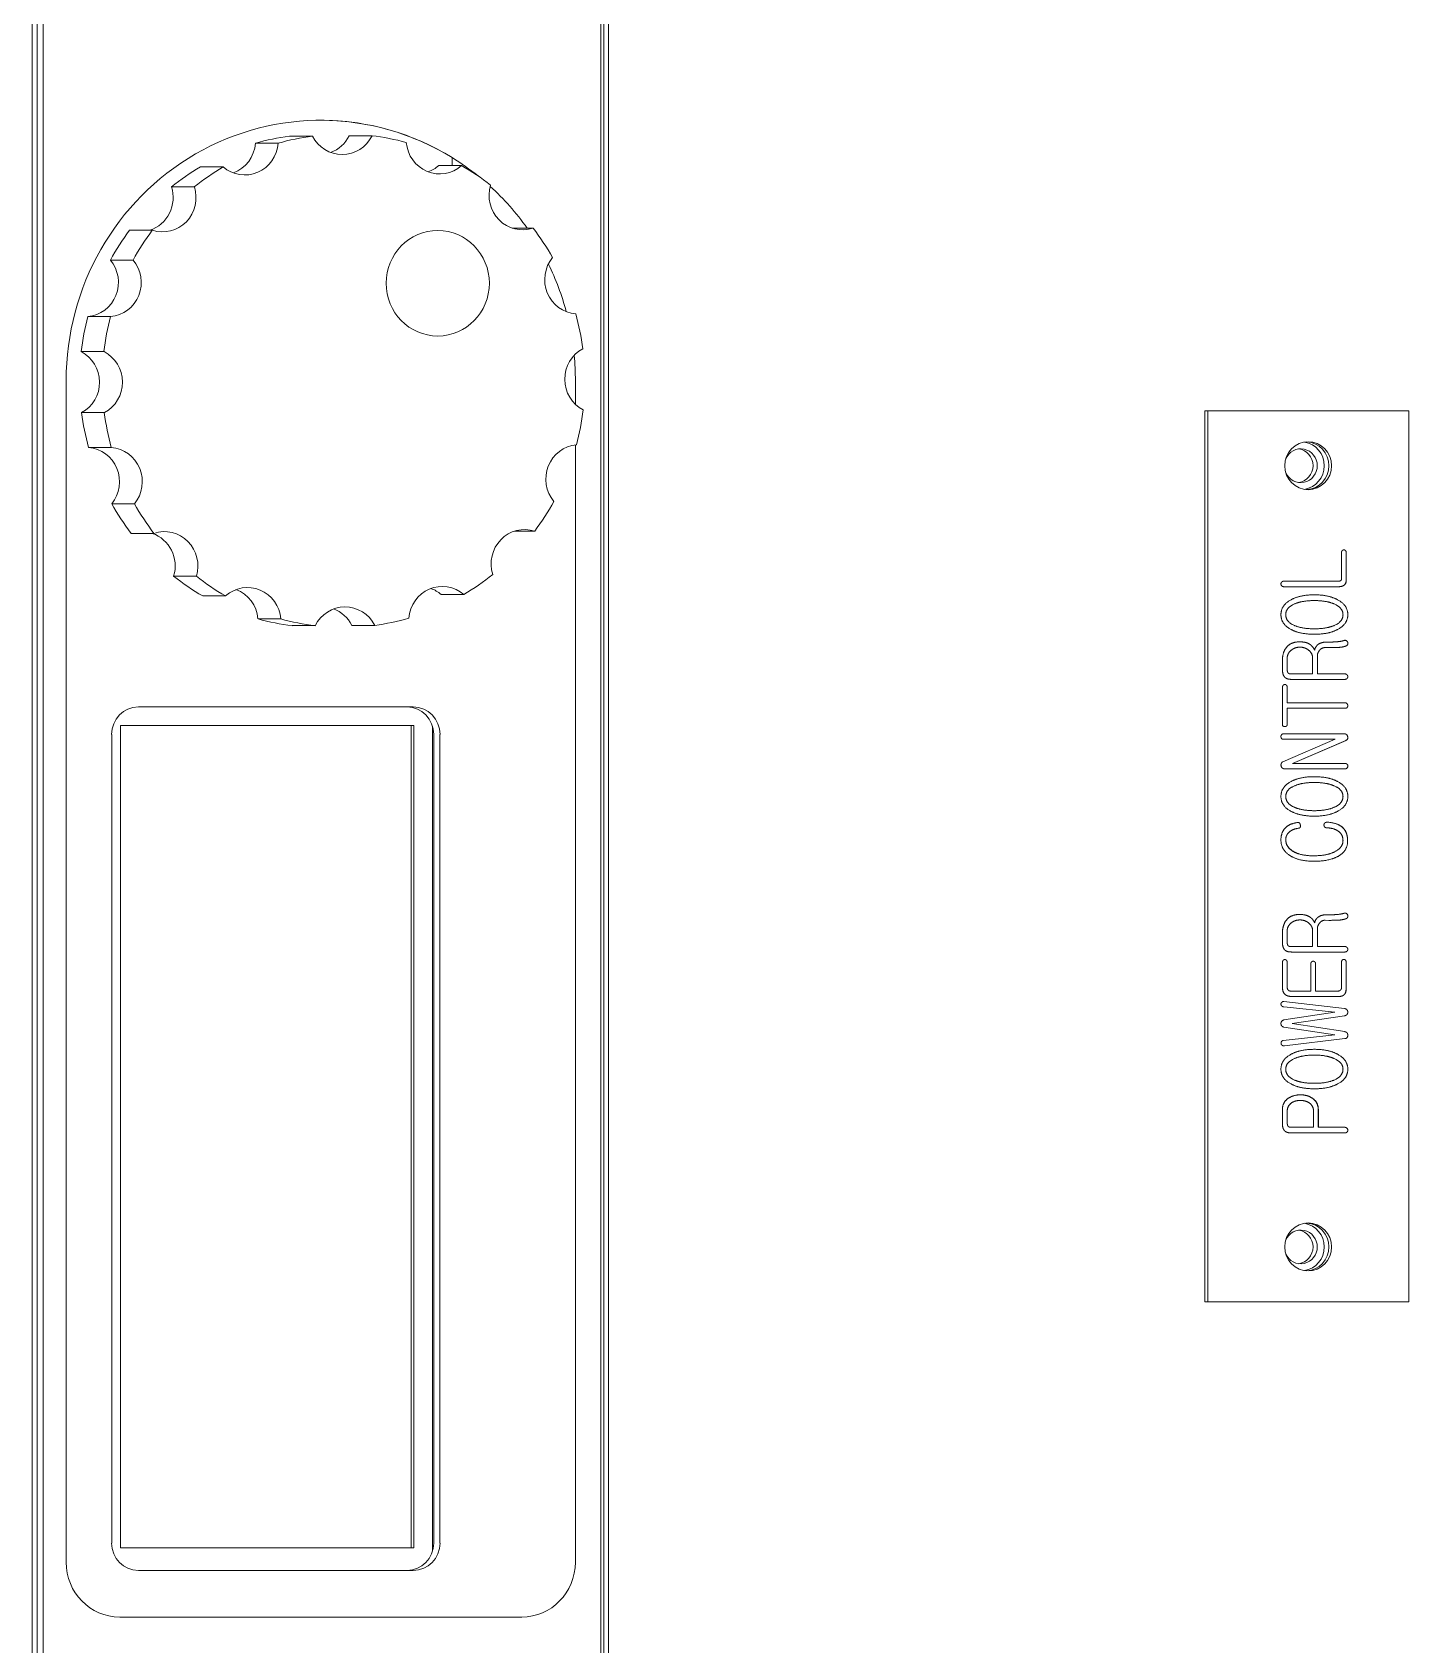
# Model space of a CAD drawing. Header units: millimetres. Extents: x 4969 to 37601, y -771 to 6478.
# Drawn here: x 10330.2 to 10430.6, y 3158.1 to 3275.8 of the extents above; entities that cross this region are included whole.
import ezdxf

# ---------------------------------------------------------------- set-up
doc = ezdxf.new("R2010")
doc.units = ezdxf.units.MM
doc.header["$LTSCALE"] = 7
doc.header["$MEASUREMENT"] = 0
doc.layers.get('0').update_dxf_attribs({"linetype": 'CONTINUOUS'})
doc.layers.add('REMOTE BOX ASSY(OP)$0$가시적인 것(ISO)', color=3, linetype='CONTINUOUS', lineweight=5)

# ---------------------------------------------------------------- blocks, each defined once
blk = doc.blocks.new('A$C110D02F4')
at = {"layer": 'REMOTE BOX ASSY(OP)$0$가시적인 것(ISO)'}
for p, q in [((-472.3, 158), (-472.3, 542)), ((-430.57, 158), (-430.57, 542)), ((-430.24, 542), (-430.24, 158)), ((-471.95, 159.5), (-471.95, 540.5)), ((-471.49, 540.5), (-471.49, 159.5)), ((-430.8, 540.5), (-430.8, 159.5)), ((-456.01, 352.03), (-454.35, 352.03)), ((-451.85, 352.55), (-453.52, 352.55)), ((-449.16, 352.57), (-447.5, 352.57)), ((-441.66, 350.4), (-441.66, 350.98)), ((-441.66, 350.98), (-441.65, 350.98)), ((-441.66, 350.98), (-441.66, 350.98)), ((-441.65, 350.98), (-441.65, 350.4)), ((-458.36, 350.3), (-460.02, 350.3)), ((-442.63, 350.4), (-440.97, 350.4)), ((-462.13, 348.84), (-460.47, 348.84)), ((-463.53, 345.68), (-465.2, 345.68)), ((-437.28, 345.84), (-435.75, 345.84)), ((-466.6, 343.5), (-464.93, 343.5)), ((-466.58, 339.38), (-468.24, 339.38)), ((-468.72, 336.83), (-467.06, 336.83)), ((-469.83, 248.5), (-469.83, 334.7)), ((-432.65, 332.97), (-432.65, 334.7)), ((-467.04, 332.37), (-468.7, 332.37)), ((-386.5, 332.5), (-386.71, 332.5)), ((-386.71, 267.5), (-386.71, 332.5)), ((-371.83, 332.5), (-386.5, 332.5)), ((-386.5, 332.5), (-386.5, 267.5)), ((-371.83, 267.5), (-371.83, 332.5)), ((-468.19, 329.82), (-466.53, 329.82)), ((-432.65, 248.5), (-432.65, 330.01)), ((-464.84, 325.72), (-466.5, 325.72)), ((-465.07, 323.56), (-463.41, 323.56)), ((-435.62, 323.72), (-437.1, 323.72)), ((-376.74, 320.28), (-376.74, 322.15)), ((-376.4, 322.16), (-376.4, 320.14)), ((-376.39, 322.16), (-376.39, 320.14)), ((-460.31, 320.43), (-461.98, 320.43)), ((-380.93, 320.08), (-376.95, 320.08)), ((-459.85, 319), (-458.19, 319)), ((-440.8, 319.1), (-442.46, 319.1)), ((-376.95, 319.67), (-380.93, 319.67)), ((-376.53, 319.8), (-376.54, 319.8)), ((-378.72, 318.66), (-378.72, 318.66)), ((-454.16, 317.32), (-455.82, 317.32)), ((-453.32, 316.83), (-451.66, 316.83)), ((-447.3, 316.85), (-448.97, 316.85)), ((-378.72, 316.6), (-378.72, 316.6)), ((-377.61, 315.63), (-377.61, 315.63)), ((-376.41, 315.35), (-376.41, 315.35)), ((-376.39, 315.74), (-376.4, 315.74)), ((-376.29, 315.62), (-376.29, 315.62)), ((-376.29, 315.46), (-376.29, 315.46)), ((-381.05, 313.65), (-381.05, 314.31)), ((-380.7, 314.47), (-380.7, 313.63)), ((-380.7, 314.47), (-380.7, 313.63)), ((-380.41, 315.04), (-380.41, 315.04)), ((-379.77, 315.26), (-379.77, 315.26)), ((-378.85, 313.31), (-378.85, 314.47)), ((-378.7, 315.04), (-378.7, 315.04)), ((-378.5, 314.63), (-378.5, 313.31)), ((-378.5, 314.63), (-378.5, 313.31)), ((-377.93, 315.23), (-377.94, 315.23)), ((-377.67, 315.23), (-377.93, 315.23)), ((-380.44, 313.31), (-380.44, 313.31)), ((-380.44, 313.31), (-378.85, 313.31)), ((-378.5, 313.31), (-376.5, 313.31)), ((-378.5, 313.31), (-378.5, 313.31)), ((-376.34, 313.25), (-376.34, 313.25)), ((-381.05, 309.62), (-381.05, 312.33)), ((-380.7, 312.33), (-380.7, 311.2)), ((-380.7, 312.33), (-380.7, 311.2)), ((-376.5, 312.91), (-380.4, 312.91)), ((-444.49, 310.9), (-464.55, 310.9)), ((-380.7, 311.2), (-376.48, 311.2)), ((-380.7, 311.2), (-380.7, 311.2)), ((-380.7, 310.8), (-380.7, 309.62)), ((-380.7, 310.8), (-380.7, 310.8)), ((-380.7, 310.8), (-380.7, 309.62)), ((-376.48, 310.8), (-380.7, 310.8)), ((-376.33, 310.85), (-376.33, 310.85)), ((-465.86, 309.55), (-444.44, 309.55)), ((-465.86, 249.55), (-465.86, 309.55)), ((-444.65, 309.55), (-444.65, 249.55)), ((-444.44, 309.55), (-444.44, 249.55)), ((-443.08, 249.31), (-443.08, 309.49)), ((-466.5, 308.9), (-466.5, 249.9)), ((-442.99, 249.9), (-442.99, 308.9)), ((-442.54, 249.9), (-442.54, 308.9)), ((-381.03, 306.9), (-377.19, 308.54)), ((-380.99, 308.94), (-376.55, 308.94)), ((-377.19, 308.54), (-380.99, 308.54)), ((-376.41, 308.46), (-380.32, 306.78)), ((-376.42, 308.46), (-380.32, 306.78)), ((-376.41, 308.46), (-376.42, 308.46)), ((-376.5, 306.38), (-380.87, 306.38)), ((-380.32, 306.78), (-376.5, 306.78)), ((-380.32, 306.78), (-380.32, 306.78)), ((-376.34, 306.44), (-376.34, 306.44)), ((-376.27, 306.58), (-376.28, 306.58)), ((-378.72, 305.39), (-378.72, 305.39)), ((-378.72, 303.33), (-378.72, 303.33)), ((-379.88, 302.05), (-379.88, 302.05)), ((-378.78, 300.04), (-378.78, 300.04)), ((-379.77, 295.36), (-379.77, 295.36)), ((-377.93, 295.34), (-377.94, 295.34)), ((-377.67, 295.33), (-377.93, 295.34)), ((-377.61, 295.74), (-377.61, 295.74)), ((-376.41, 295.45), (-376.41, 295.45)), ((-376.39, 295.84), (-376.4, 295.84)), ((-376.29, 295.72), (-376.29, 295.72)), ((-376.29, 295.56), (-376.29, 295.56)), ((-381.05, 293.75), (-381.05, 294.41)), ((-380.7, 294.58), (-380.7, 293.73)), ((-380.7, 294.58), (-380.7, 293.73)), ((-380.41, 295.14), (-380.41, 295.14)), ((-378.85, 293.42), (-378.85, 294.58)), ((-378.7, 295.15), (-378.7, 295.15)), ((-378.5, 294.73), (-378.5, 293.42)), ((-378.5, 294.73), (-378.5, 293.42)), ((-380.44, 293.42), (-380.44, 293.42)), ((-380.44, 293.42), (-378.85, 293.42)), ((-376.5, 293.02), (-380.4, 293.02)), ((-378.5, 293.42), (-376.5, 293.42)), ((-378.5, 293.42), (-378.5, 293.42)), ((-376.34, 293.35), (-376.34, 293.35)), ((-381.05, 290.5), (-381.05, 292.27)), ((-380.76, 292.41), (-380.76, 292.41)), ((-380.7, 292.27), (-380.7, 290.45)), ((-380.7, 292.27), (-380.7, 290.45)), ((-378.98, 290.17), (-378.98, 292.16)), ((-378.69, 292.3), (-378.69, 292.3)), ((-378.63, 292.16), (-378.63, 290.17)), ((-378.63, 292.16), (-378.63, 290.17)), ((-376.74, 290.43), (-376.74, 292.27)), ((-376.45, 292.43), (-376.45, 292.43)), ((-376.4, 292.27), (-376.4, 290.41)), ((-376.39, 292.27), (-376.39, 290.41)), ((-380.63, 290.24), (-380.63, 290.24)), ((-380.44, 290.17), (-378.98, 290.17)), ((-380.44, 290.17), (-380.44, 290.17)), ((-377, 289.77), (-380.33, 289.77)), ((-378.63, 290.17), (-377.01, 290.17)), ((-378.63, 290.17), (-378.63, 290.17)), ((-376.54, 289.91), (-376.54, 289.91)), ((-377.22, 288.62), (-380.96, 289.01)), ((-380.95, 288.06), (-377.22, 288.62)), ((-380.94, 289.4), (-376.51, 288.89)), ((-380.94, 289.4), (-380.94, 289.4)), ((-380.94, 289.4), (-376.51, 288.89)), ((-376.51, 288.37), (-380.35, 287.8)), ((-376.51, 288.37), (-380.35, 287.8)), ((-376.51, 288.37), (-376.51, 288.37)), ((-377.22, 286.97), (-380.95, 287.54)), ((-380.35, 287.8), (-376.5, 287.21)), ((-380.35, 287.8), (-380.35, 287.8)), ((-380.35, 287.8), (-376.5, 287.21)), ((-376.5, 287.21), (-376.5, 287.21)), ((-376.33, 287.12), (-376.33, 287.12)), ((-380.99, 286.57), (-377.22, 286.97)), ((-376.5, 286.7), (-380.91, 286.18)), ((-376.5, 286.7), (-380.91, 286.18)), ((-380.91, 286.18), (-380.91, 286.18)), ((-376.5, 286.7), (-376.5, 286.7)), ((-376.33, 286.78), (-376.33, 286.78)), ((-378.72, 285.5), (-378.72, 285.5)), ((-378.72, 283.44), (-378.72, 283.44)), ((-381.05, 280.5), (-381.05, 281.53)), ((-380.7, 281.41), (-380.7, 280.55)), ((-380.7, 281.41), (-380.7, 280.55)), ((-379.74, 282.19), (-379.74, 282.19)), ((-378.78, 280.23), (-378.78, 281.41)), ((-378.44, 281.53), (-378.44, 280.23)), ((-378.43, 281.53), (-378.43, 280.23)), ((-380.42, 280.23), (-380.42, 280.23)), ((-380.42, 280.23), (-378.78, 280.23)), ((-378.43, 280.23), (-378.44, 280.23)), ((-378.43, 280.23), (-376.5, 280.23)), ((-376.5, 279.82), (-380.43, 279.82)), ((-376.34, 279.88), (-376.34, 279.88)), ((-386.5, 267.5), (-386.71, 267.5)), ((-386.5, 267.5), (-371.83, 267.5)), ((-444.44, 249.55), (-465.86, 249.55)), ((-464.55, 247.9), (-444.49, 247.9)), ((-441.66, 244.5), (-465.91, 244.5)), ((-441.66, 244.5), (-441.65, 244.5)), ((-441.65, 244.5), (-436.57, 244.5))]:
    blk.add_line(p, q, dxfattribs=at)
for centre, major_axis, start_param, end_param in [((-451.24, 334.7), (0, 19), 5.741256, 7.853982), ((-451.24, 334.7), (0, 19), 5.741256, 6.283129), ((-456.79, 352.21), (0, -2.5), 5.583354, 7.779611), ((-458.45, 352.21), (0, -2.5), 0.347013, 1.496426), ((-451.24, 334.7), (0, 18), 0.129576, 0.274319), ((-449.58, 334.7), (0, 18), 0.129576, 0.274319), ((-449.68, 353.7), (0, -2.5), 5.190655, 7.386912), ((-451.35, 353.7), (0, -2.5), 0.347013, 1.103726), ((-449.58, 334.7), (0, 18), 6.020062, 6.164805), ((-442.56, 352.29), (0, -2.5), 4.797956, 6.994213), ((-451.24, 334.7), (0, 19), 5.616973, 5.741256), ((-451.24, 334.7), (0, 18), 0.522275, 0.667018), ((-449.58, 334.7), (0, 18), 0.522275, 0.667018), ((-444.23, 352.29), (0, -2.5), 0.347013, 0.711027), ((-449.58, 334.7), (0, -18), 2.48577, 2.630513), ((-464.46, 348.06), (0, -2.5), 0.307133, 1.889125), ((-462.79, 348.06), (0, -2.5), 5.976053, 8.17231), ((-436.51, 348.21), (0, -2.5), 4.405256, 6.601514), ((-451.24, 334.7), (0, 19), 5.338608, 5.554721), ((-451.24, 334.7), (0, 18), 0.914974, 1.059717), ((-449.58, 334.7), (0, 18), 0.914974, 1.059717), ((-449.58, 334.7), (0, -18), 2.093071, 2.237814), ((-432.45, 342.07), (0, -2.5), 4.012557, 6.208815), ((-468.45, 341.87), (0, -2.5), 0.085567, 2.281824), ((-466.79, 341.87), (0, -2.5), 0.085567, 2.281824), ((-451.24, 334.7), (0, 19), 4.980474, 5.176861), ((-451.24, 334.7), (0, 18), 1.307673, 1.452416), ((-449.58, 334.7), (0, 18), 1.307673, 1.452416), ((-449.58, 334.7), (0, -18), 1.700372, 1.845115), ((-469.83, 334.59), (0, 2.5), 3.619858, 5.816115), ((-468.16, 334.59), (0, -2.5), 0.478266, 2.674523), ((-430.99, 334.81), (0, 2.5), 0.478266, 2.674523), ((-451.24, 334.7), (0, 19), 4.712389, 4.810073), ((-451.24, 334.7), (0, 18), 1.700372, 1.845115), ((-449.58, 334.7), (0, 18), 1.700372, 1.845115), ((-449.58, 334.7), (0, -18), 1.307673, 1.452416), ((-468.37, 327.33), (0, 2.5), 4.012557, 6.208815), ((-466.71, 327.33), (0, 2.5), 4.012557, 6.208815), ((-432.37, 327.53), (0, 2.5), 0.085567, 2.281824), ((-379.71, 328.5), (0, 1.23), 1.982489, 7.442289), ((-380.02, 328.5), (0, -1.23), 0.130026, 3.011566), ((-379.71, 328.5), (0, -1.75), 0.158563, 2.98303), ((-379.37, 328.5), (0, 1.75), 3.20236, 6.222417), ((-379.37, 328.5), (0, -1.75), 0.060768, 3.080825), ((-449.58, 334.7), (0, -18), 0.914974, 1.059717), ((-451.24, 334.7), (0, 18), 2.093071, 2.237814), ((-449.58, 334.7), (0, 18), 2.093071, 2.237814), ((-464.31, 321.19), (0, 2.5), 4.405256, 5.964857), ((-462.65, 321.19), (0, 2.5), 4.405256, 6.601514), ((-436.36, 321.34), (0, 2.5), 5.976053, 8.17231), ((-451.24, 334.7), (0, 18), 2.48577, 2.630513), ((-449.58, 334.7), (0, 18), 2.48577, 2.630513), ((-449.58, 334.7), (0, -18), 0.522275, 0.667018), ((-456.59, 317.11), (0, 2.5), 4.797956, 6.994213), ((-458.26, 317.11), (0, 2.5), 4.797956, 5.936172), ((-442.37, 317.19), (0, 2.5), 5.583354, 7.779611), ((-444.03, 317.19), (0, 2.5), 5.583354, 5.936172), ((-449.47, 315.7), (0, 2.5), 5.190655, 7.386912), ((-451.14, 315.7), (0, 2.5), 5.190655, 5.936172), ((-451.24, 334.7), (0, -18), 6.020062, 6.164805), ((-449.58, 334.7), (0, -18), 6.020062, 6.164805), ((-449.58, 334.7), (0, -18), 0.129576, 0.274319), ((-464.55, 308.9), (0, 2), 0, 1.570796), ((-444.95, 308.9), (0, 2), 4.712389, 6.283185), ((-444.49, 308.9), (0, 2), 4.712389, 6.283185), ((-379.71, 271.5), (0, -1.75), 0.158563, 2.98303), ((-379.37, 271.5), (0, 1.75), 3.20236, 6.222417), ((-379.37, 271.5), (0, -1.75), 0.060768, 3.080825), ((-379.71, 271.5), (0, 1.23), 1.982489, 7.442289), ((-380.02, 271.5), (0, -1.23), 0.130026, 3.011566), ((-464.55, 249.9), (0, -2), 4.712389, 6.283185), ((-444.95, 249.9), (0, -2), 0, 1.570796), ((-444.49, 249.9), (0, -2), 0, 1.570796), ((-465.91, 248.5), (0, -4), 4.712389, 6.283185), ((-436.57, 248.5), (0, -4), 0, 1.570796)]:
    blk.add_ellipse(centre, major_axis=major_axis, ratio=0.978148, start_param=start_param, end_param=end_param, dxfattribs=at)
for centre, major_axis in [((-442.7, 341.81), (0, 3.85)), ((-379.17, 328.5), (0, -1.75)), ((-379.17, 271.5), (0, -1.75))]:
    blk.add_ellipse(centre, major_axis=major_axis, ratio=0.978148, dxfattribs=at)
for points in [[(-376.69, 322.3), (-376.64, 322.36), (-376.57, 322.36)], [(-376.57, 322.36), (-376.5, 322.36), (-376.45, 322.31)], [(-376.57, 322.36), (-376.5, 322.36), (-376.45, 322.31)], [(-376.74, 322.15), (-376.74, 322.25), (-376.69, 322.3)], [(-376.45, 322.31), (-376.39, 322.25), (-376.39, 322.16)], [(-376.45, 322.31), (-376.4, 322.25), (-376.4, 322.16)], [(-381.16, 319.88), (-381.16, 319.95), (-381.1, 320.01)], [(-381.1, 320.01), (-381.04, 320.08), (-380.93, 320.08)], [(-376.95, 320.08), (-376.83, 320.08), (-376.79, 320.12)], [(-376.79, 320.12), (-376.74, 320.16), (-376.74, 320.28)], [(-376.4, 320.14), (-376.4, 319.91), (-376.54, 319.8)], [(-376.39, 320.14), (-376.39, 319.91), (-376.53, 319.8)], [(-381.1, 319.73), (-381.16, 319.79), (-381.16, 319.88)], [(-380.93, 319.67), (-381.04, 319.67), (-381.1, 319.73)], [(-380.42, 318.72), (-379.75, 319.08), (-378.72, 319.08)], [(-378.72, 319.08), (-377.69, 319.08), (-377.03, 318.72)], [(-378.72, 319.08), (-377.69, 319.08), (-377.03, 318.72)], [(-376.53, 319.8), (-376.67, 319.67), (-376.95, 319.67)], [(-376.54, 319.8), (-376.68, 319.67), (-376.95, 319.67)], [(-381.16, 317.63), (-381.16, 318.33), (-380.42, 318.72)], [(-380.18, 318.41), (-380.81, 318.13), (-380.81, 317.63)], [(-380.18, 318.41), (-380.81, 318.13), (-380.81, 317.63)], [(-378.72, 318.66), (-379.61, 318.66), (-380.18, 318.41)], [(-378.72, 318.66), (-379.61, 318.66), (-380.18, 318.41)], [(-377.27, 318.41), (-377.84, 318.66), (-378.72, 318.66)], [(-376.63, 317.63), (-376.63, 318.13), (-377.27, 318.41)], [(-377.03, 318.72), (-376.28, 318.33), (-376.28, 317.63)], [(-377.03, 318.72), (-376.28, 318.33), (-376.28, 317.63)], [(-380.42, 316.55), (-381.16, 316.94), (-381.16, 317.63)], [(-380.81, 317.63), (-380.81, 317.12), (-380.18, 316.84)], [(-380.81, 317.63), (-380.81, 317.12), (-380.18, 316.84)], [(-378.72, 316.2), (-379.75, 316.2), (-380.42, 316.55)], [(-380.18, 316.84), (-379.61, 316.6), (-378.72, 316.6)], [(-380.18, 316.84), (-379.61, 316.6), (-378.72, 316.6)], [(-378.72, 316.6), (-377.84, 316.6), (-377.27, 316.84)], [(-377.03, 316.55), (-377.69, 316.2), (-378.72, 316.2)], [(-377.03, 316.55), (-377.69, 316.2), (-378.72, 316.2)], [(-377.27, 316.84), (-376.63, 317.12), (-376.63, 317.63)], [(-376.28, 317.63), (-376.28, 316.94), (-377.03, 316.55)], [(-376.28, 317.63), (-376.28, 316.94), (-377.03, 316.55)], [(-380.8, 315.19), (-380.47, 315.65), (-379.8, 315.65)], [(-379.8, 315.65), (-379.35, 315.65), (-379.08, 315.49)], [(-379.8, 315.65), (-379.35, 315.65), (-379.08, 315.49)], [(-379.08, 315.49), (-378.85, 315.35), (-378.7, 315.04)], [(-379.08, 315.49), (-378.85, 315.35), (-378.7, 315.04)], [(-378.7, 315.04), (-378.66, 315.28), (-378.47, 315.44)], [(-378.47, 315.44), (-378.24, 315.63), (-377.81, 315.63)], [(-377.82, 315.63), (-377.7, 315.63), (-377.61, 315.63)], [(-377.81, 315.63), (-377.37, 315.63), (-377.15, 315.65)], [(-377.15, 315.65), (-376.77, 315.67), (-376.58, 315.74)], [(-376.41, 315.35), (-376.61, 315.26), (-376.97, 315.24)], [(-376.41, 315.35), (-376.61, 315.26), (-376.97, 315.24)], [(-376.58, 315.74), (-376.48, 315.78), (-376.39, 315.74)], [(-376.48, 315.76), (-376.44, 315.76), (-376.4, 315.74)], [(-376.29, 315.46), (-376.32, 315.38), (-376.41, 315.35)], [(-376.29, 315.46), (-376.33, 315.38), (-376.41, 315.35)], [(-376.4, 315.74), (-376.33, 315.7), (-376.29, 315.62)], [(-376.39, 315.74), (-376.32, 315.7), (-376.29, 315.62)], [(-376.29, 315.62), (-376.27, 315.54), (-376.29, 315.46)], [(-376.29, 315.62), (-376.27, 315.54), (-376.29, 315.46)], [(-381.05, 314.31), (-381.05, 314.84), (-380.8, 315.19)], [(-380.41, 315.04), (-380.7, 314.81), (-380.7, 314.47)], [(-380.41, 315.04), (-380.7, 314.81), (-380.7, 314.47)], [(-379.77, 315.26), (-380.14, 315.26), (-380.41, 315.04)], [(-379.77, 315.26), (-380.14, 315.26), (-380.41, 315.04)], [(-379.14, 315.04), (-379.41, 315.26), (-379.77, 315.26)], [(-378.85, 314.47), (-378.85, 314.81), (-379.14, 315.04)], [(-378.35, 315.02), (-378.5, 314.83), (-378.5, 314.63)], [(-378.35, 315.02), (-378.5, 314.83), (-378.5, 314.63)], [(-377.93, 315.23), (-378.19, 315.23), (-378.35, 315.02)], [(-377.94, 315.23), (-378.19, 315.23), (-378.35, 315.02)], [(-376.97, 315.24), (-377.2, 315.23), (-377.67, 315.23)], [(-376.97, 315.24), (-377.2, 315.23), (-377.67, 315.23)], [(-380.89, 313.08), (-381.05, 313.24), (-381.05, 313.65)], [(-380.4, 312.91), (-380.74, 312.91), (-380.89, 313.08)], [(-380.7, 313.63), (-380.7, 313.45), (-380.64, 313.38)], [(-380.7, 313.63), (-380.7, 313.45), (-380.64, 313.38)], [(-380.64, 313.38), (-380.58, 313.31), (-380.44, 313.31)], [(-380.64, 313.38), (-380.58, 313.31), (-380.44, 313.31)], [(-376.5, 313.31), (-376.39, 313.31), (-376.34, 313.25)], [(-376.5, 313.31), (-376.4, 313.31), (-376.34, 313.25)], [(-376.34, 312.97), (-376.39, 312.91), (-376.5, 312.91)], [(-376.34, 312.97), (-376.4, 312.91), (-376.5, 312.91)], [(-376.34, 313.25), (-376.28, 313.19), (-376.28, 313.11)], [(-376.34, 313.25), (-376.28, 313.19), (-376.28, 313.11)], [(-376.28, 313.11), (-376.28, 313.03), (-376.34, 312.97)], [(-376.28, 313.11), (-376.28, 313.03), (-376.34, 312.97)], [(-381.05, 312.33), (-381.05, 312.41), (-381, 312.48)], [(-381, 312.48), (-380.95, 312.53), (-380.88, 312.54)], [(-380.88, 312.54), (-380.81, 312.54), (-380.76, 312.49)], [(-380.87, 312.54), (-380.81, 312.54), (-380.76, 312.49)], [(-380.76, 312.49), (-380.7, 312.43), (-380.7, 312.33)], [(-380.76, 312.49), (-380.7, 312.43), (-380.7, 312.33)], [(-376.48, 311.2), (-376.39, 311.2), (-376.33, 311.13)], [(-376.48, 311.2), (-376.39, 311.2), (-376.33, 311.13)], [(-376.33, 310.85), (-376.39, 310.8), (-376.48, 310.8)], [(-376.33, 310.85), (-376.39, 310.8), (-376.48, 310.8)], [(-376.33, 311.13), (-376.28, 311.07), (-376.28, 311)], [(-376.33, 311.13), (-376.28, 311.07), (-376.28, 311)], [(-376.28, 311), (-376.28, 310.91), (-376.33, 310.85)], [(-376.28, 311), (-376.28, 310.91), (-376.33, 310.85)], [(-380.88, 309.47), (-381.05, 309.46), (-381.05, 309.62)], [(-380.88, 309.47), (-380.89, 309.47), (-380.89, 309.47)], [(-380.7, 309.62), (-380.7, 309.47), (-380.88, 309.47)], [(-380.7, 309.62), (-380.7, 309.47), (-380.88, 309.47)], [(-381.16, 308.74), (-381.16, 308.81), (-381.11, 308.87)], [(-381.12, 308.6), (-381.16, 308.66), (-381.16, 308.74)], [(-380.99, 308.54), (-381.07, 308.54), (-381.12, 308.6)], [(-381.11, 308.87), (-381.07, 308.94), (-380.99, 308.94)], [(-376.55, 308.94), (-376.34, 308.94), (-376.29, 308.74)], [(-376.55, 308.94), (-376.35, 308.94), (-376.29, 308.74)], [(-376.29, 308.74), (-376.24, 308.54), (-376.42, 308.46)], [(-376.29, 308.74), (-376.24, 308.54), (-376.41, 308.46)], [(-381.15, 306.6), (-381.17, 306.7), (-381.13, 306.78)], [(-381.07, 306.45), (-381.13, 306.51), (-381.15, 306.6)], [(-381.13, 306.78), (-381.1, 306.86), (-381.03, 306.9)], [(-380.87, 306.38), (-380.99, 306.38), (-381.07, 306.45)], [(-376.5, 306.78), (-376.39, 306.78), (-376.33, 306.72)], [(-376.5, 306.78), (-376.4, 306.78), (-376.33, 306.72)], [(-376.34, 306.44), (-376.4, 306.38), (-376.5, 306.38)], [(-376.34, 306.44), (-376.4, 306.38), (-376.5, 306.38)], [(-376.27, 306.58), (-376.28, 306.5), (-376.34, 306.44)], [(-376.28, 306.58), (-376.28, 306.5), (-376.34, 306.44)], [(-376.33, 306.72), (-376.27, 306.66), (-376.27, 306.58)], [(-376.33, 306.72), (-376.28, 306.66), (-376.28, 306.58)], [(-381.16, 304.37), (-381.16, 305.07), (-380.42, 305.46)], [(-380.18, 305.14), (-380.81, 304.87), (-380.81, 304.37)], [(-380.18, 305.14), (-380.81, 304.87), (-380.81, 304.37)], [(-380.42, 305.46), (-379.75, 305.81), (-378.72, 305.81)], [(-378.72, 305.39), (-379.61, 305.39), (-380.18, 305.14)], [(-378.72, 305.39), (-379.61, 305.39), (-380.18, 305.14)], [(-378.72, 305.81), (-377.69, 305.81), (-377.03, 305.46)], [(-378.72, 305.81), (-377.69, 305.81), (-377.03, 305.46)], [(-377.27, 305.14), (-377.84, 305.39), (-378.72, 305.39)], [(-376.63, 304.37), (-376.63, 304.87), (-377.27, 305.14)], [(-377.03, 305.46), (-376.28, 305.07), (-376.28, 304.37)], [(-377.03, 305.46), (-376.28, 305.07), (-376.28, 304.37)], [(-380.42, 303.28), (-381.16, 303.67), (-381.16, 304.37)], [(-380.81, 304.37), (-380.81, 303.86), (-380.18, 303.58)], [(-380.81, 304.37), (-380.81, 303.86), (-380.18, 303.58)], [(-380.18, 303.58), (-379.61, 303.33), (-378.72, 303.33)], [(-380.18, 303.58), (-379.61, 303.33), (-378.72, 303.33)], [(-378.72, 303.33), (-377.84, 303.33), (-377.27, 303.58)], [(-377.27, 303.58), (-376.63, 303.86), (-376.63, 304.37)], [(-376.28, 304.37), (-376.28, 303.67), (-377.03, 303.28)], [(-376.28, 304.37), (-376.28, 303.67), (-377.03, 303.28)], [(-380.79, 302.12), (-380.48, 302.4), (-379.93, 302.47)], [(-378.72, 302.93), (-379.75, 302.93), (-380.42, 303.28)], [(-379.93, 302.47), (-379.77, 302.48), (-379.74, 302.27)], [(-379.91, 302.47), (-379.77, 302.47), (-379.74, 302.27)], [(-377.03, 303.28), (-377.69, 302.93), (-378.72, 302.93)], [(-377.03, 303.28), (-377.69, 302.93), (-378.72, 302.93)], [(-378.02, 302.29), (-378.02, 302.38), (-377.96, 302.43)], [(-377.96, 302.43), (-377.89, 302.49), (-377.78, 302.49)], [(-377.78, 302.49), (-376.96, 302.44), (-376.6, 302.05)], [(-377.78, 302.49), (-376.97, 302.44), (-376.61, 302.05)], [(-381.16, 301.18), (-381.16, 301.79), (-380.79, 302.12)], [(-380.54, 300.08), (-381.16, 300.5), (-381.16, 301.18)], [(-380.58, 301.75), (-380.81, 301.52), (-380.81, 301.22)], [(-380.58, 301.75), (-380.81, 301.52), (-380.81, 301.22)], [(-380.81, 301.22), (-380.81, 300.72), (-380.33, 300.4)], [(-380.81, 301.22), (-380.81, 300.72), (-380.34, 300.4)], [(-379.88, 302.05), (-380.32, 301.99), (-380.58, 301.75)], [(-379.88, 302.05), (-380.32, 301.99), (-380.58, 301.75)], [(-379.74, 302.27), (-379.71, 302.06), (-379.88, 302.05)], [(-379.74, 302.27), (-379.71, 302.06), (-379.88, 302.05)], [(-377.97, 302.14), (-378.02, 302.21), (-378.02, 302.29)], [(-377.81, 302.08), (-377.91, 302.08), (-377.97, 302.14)], [(-376.94, 301.81), (-377.25, 302.06), (-377.81, 302.08)], [(-376.63, 301.15), (-376.63, 301.57), (-376.94, 301.81)], [(-376.61, 302.05), (-376.29, 301.72), (-376.29, 301.1)], [(-376.6, 302.05), (-376.29, 301.72), (-376.29, 301.1)], [(-378.77, 299.64), (-379.88, 299.64), (-380.54, 300.08)], [(-380.34, 300.4), (-379.79, 300.04), (-378.78, 300.04)], [(-380.33, 300.4), (-379.78, 300.04), (-378.78, 300.04)], [(-378.78, 300.04), (-377.83, 300.04), (-377.24, 300.33)], [(-376.86, 300.08), (-377.51, 299.64), (-378.77, 299.64)], [(-376.86, 300.08), (-377.51, 299.64), (-378.77, 299.64)], [(-377.24, 300.33), (-376.63, 300.63), (-376.63, 301.15)], [(-376.29, 301.1), (-376.29, 300.47), (-376.86, 300.08)], [(-376.29, 301.1), (-376.29, 300.47), (-376.86, 300.08)], [(-381.05, 294.41), (-381.05, 294.94), (-380.8, 295.3)], [(-380.8, 295.3), (-380.47, 295.76), (-379.8, 295.76)], [(-379.77, 295.36), (-380.14, 295.36), (-380.41, 295.14)], [(-379.77, 295.36), (-380.14, 295.36), (-380.41, 295.14)], [(-379.8, 295.76), (-379.35, 295.76), (-379.08, 295.59)], [(-379.8, 295.76), (-379.35, 295.76), (-379.08, 295.59)], [(-379.14, 295.14), (-379.41, 295.36), (-379.77, 295.36)], [(-379.08, 295.59), (-378.85, 295.46), (-378.7, 295.15)], [(-379.08, 295.59), (-378.85, 295.46), (-378.7, 295.15)], [(-378.7, 295.15), (-378.66, 295.39), (-378.47, 295.54)], [(-378.47, 295.54), (-378.24, 295.74), (-377.81, 295.74)], [(-377.93, 295.34), (-378.19, 295.34), (-378.35, 295.12)], [(-377.94, 295.34), (-378.19, 295.34), (-378.35, 295.12)], [(-377.82, 295.74), (-377.7, 295.74), (-377.61, 295.74)], [(-377.81, 295.74), (-377.37, 295.73), (-377.15, 295.75)], [(-376.97, 295.34), (-377.2, 295.33), (-377.67, 295.33)], [(-376.97, 295.34), (-377.2, 295.33), (-377.67, 295.33)], [(-377.15, 295.75), (-376.77, 295.77), (-376.58, 295.84)], [(-376.41, 295.45), (-376.61, 295.37), (-376.97, 295.34)], [(-376.41, 295.45), (-376.61, 295.37), (-376.97, 295.34)], [(-376.58, 295.84), (-376.48, 295.88), (-376.39, 295.84)], [(-376.48, 295.86), (-376.44, 295.86), (-376.4, 295.84)], [(-376.29, 295.56), (-376.32, 295.48), (-376.41, 295.45)], [(-376.29, 295.56), (-376.33, 295.48), (-376.41, 295.45)], [(-376.4, 295.84), (-376.33, 295.8), (-376.29, 295.72)], [(-376.39, 295.84), (-376.32, 295.8), (-376.29, 295.72)], [(-376.29, 295.72), (-376.27, 295.64), (-376.29, 295.56)], [(-376.29, 295.72), (-376.27, 295.64), (-376.29, 295.56)], [(-380.41, 295.14), (-380.7, 294.91), (-380.7, 294.58)], [(-380.41, 295.14), (-380.7, 294.91), (-380.7, 294.58)], [(-378.85, 294.58), (-378.85, 294.91), (-379.14, 295.14)], [(-378.35, 295.12), (-378.5, 294.93), (-378.5, 294.73)], [(-378.35, 295.12), (-378.5, 294.93), (-378.5, 294.73)], [(-380.89, 293.18), (-381.05, 293.35), (-381.05, 293.75)], [(-380.4, 293.02), (-380.74, 293.02), (-380.89, 293.18)], [(-380.7, 293.73), (-380.7, 293.55), (-380.64, 293.48)], [(-380.7, 293.73), (-380.7, 293.55), (-380.64, 293.48)], [(-380.64, 293.48), (-380.58, 293.42), (-380.44, 293.42)], [(-380.64, 293.48), (-380.58, 293.42), (-380.44, 293.42)], [(-376.5, 293.42), (-376.39, 293.42), (-376.34, 293.35)], [(-376.5, 293.42), (-376.4, 293.42), (-376.34, 293.35)], [(-376.34, 293.08), (-376.39, 293.02), (-376.5, 293.02)], [(-376.34, 293.08), (-376.4, 293.02), (-376.5, 293.02)], [(-376.34, 293.35), (-376.28, 293.3), (-376.28, 293.22)], [(-376.34, 293.35), (-376.28, 293.3), (-376.28, 293.22)], [(-376.28, 293.22), (-376.28, 293.13), (-376.34, 293.08)], [(-376.28, 293.22), (-376.28, 293.13), (-376.34, 293.08)], [(-381.05, 292.27), (-381.05, 292.36), (-381, 292.41)], [(-381, 292.41), (-380.95, 292.47), (-380.88, 292.47)], [(-380.88, 292.47), (-380.81, 292.47), (-380.76, 292.41)], [(-380.88, 292.47), (-380.81, 292.47), (-380.76, 292.41)], [(-380.76, 292.41), (-380.7, 292.36), (-380.7, 292.27)], [(-380.76, 292.41), (-380.7, 292.36), (-380.7, 292.27)], [(-378.98, 292.16), (-378.98, 292.24), (-378.93, 292.3)], [(-378.93, 292.3), (-378.88, 292.34), (-378.81, 292.35)], [(-378.81, 292.35), (-378.74, 292.35), (-378.69, 292.3)], [(-378.81, 292.35), (-378.74, 292.35), (-378.69, 292.3)], [(-378.69, 292.3), (-378.63, 292.25), (-378.63, 292.16)], [(-378.69, 292.3), (-378.63, 292.25), (-378.63, 292.16)], [(-376.74, 292.27), (-376.74, 292.36), (-376.69, 292.43)], [(-376.69, 292.43), (-376.64, 292.48), (-376.57, 292.48)], [(-376.57, 292.48), (-376.5, 292.48), (-376.45, 292.43)], [(-376.57, 292.48), (-376.5, 292.48), (-376.45, 292.43)], [(-376.45, 292.43), (-376.39, 292.36), (-376.39, 292.27)], [(-376.45, 292.43), (-376.4, 292.36), (-376.4, 292.27)], [(-381.09, 289.36), (-381.03, 289.42), (-380.94, 289.4)], [(-380.89, 289.95), (-381.05, 290.12), (-381.05, 290.5)], [(-380.97, 289.41), (-380.96, 289.41), (-380.94, 289.4)], [(-380.33, 289.77), (-380.71, 289.77), (-380.89, 289.95)], [(-380.7, 290.45), (-380.7, 290.32), (-380.63, 290.24)], [(-380.7, 290.45), (-380.7, 290.32), (-380.63, 290.24)], [(-380.63, 290.24), (-380.56, 290.17), (-380.44, 290.17)], [(-380.63, 290.24), (-380.56, 290.17), (-380.44, 290.17)], [(-377.01, 290.17), (-376.88, 290.17), (-376.81, 290.24)], [(-376.54, 289.91), (-376.67, 289.77), (-377, 289.77)], [(-376.54, 289.91), (-376.68, 289.77), (-377, 289.77)], [(-376.81, 290.24), (-376.74, 290.31), (-376.74, 290.43)], [(-376.39, 290.41), (-376.39, 290.06), (-376.54, 289.91)], [(-376.4, 290.41), (-376.4, 290.06), (-376.54, 289.91)], [(-381.16, 289.24), (-381.15, 289.32), (-381.09, 289.36)], [(-381.12, 289.1), (-381.16, 289.16), (-381.16, 289.24)], [(-380.96, 289.01), (-381.06, 289.03), (-381.12, 289.1)], [(-376.51, 288.89), (-376.4, 288.88), (-376.34, 288.8)], [(-376.51, 288.89), (-376.4, 288.88), (-376.34, 288.8)], [(-376.34, 288.46), (-376.4, 288.39), (-376.51, 288.37)], [(-376.34, 288.46), (-376.4, 288.39), (-376.51, 288.37)], [(-376.34, 288.8), (-376.28, 288.73), (-376.28, 288.63)], [(-376.34, 288.8), (-376.28, 288.73), (-376.28, 288.63)], [(-376.28, 288.63), (-376.28, 288.53), (-376.34, 288.46)], [(-376.28, 288.63), (-376.28, 288.53), (-376.34, 288.46)], [(-381.16, 287.8), (-381.16, 288), (-380.95, 288.06)], [(-380.95, 287.54), (-381.16, 287.6), (-381.16, 287.8)], [(-376.5, 287.21), (-376.39, 287.19), (-376.33, 287.12)], [(-376.5, 287.21), (-376.4, 287.19), (-376.33, 287.12)], [(-376.33, 287.12), (-376.28, 287.05), (-376.28, 286.95)], [(-376.33, 287.12), (-376.28, 287.05), (-376.28, 286.95)], [(-381.15, 286.35), (-381.16, 286.42), (-381.12, 286.48)], [(-381.08, 286.22), (-381.15, 286.27), (-381.15, 286.35)], [(-381.12, 286.48), (-381.08, 286.55), (-380.99, 286.57)], [(-380.91, 286.18), (-381.02, 286.16), (-381.08, 286.22)], [(-380.91, 286.18), (-380.94, 286.18), (-380.97, 286.18)], [(-380.42, 285.56), (-379.75, 285.92), (-378.72, 285.92)], [(-378.72, 285.92), (-377.69, 285.92), (-377.03, 285.56)], [(-378.72, 285.92), (-377.69, 285.92), (-377.03, 285.56)], [(-376.33, 286.78), (-376.39, 286.7), (-376.5, 286.7)], [(-376.33, 286.78), (-376.4, 286.7), (-376.5, 286.7)], [(-376.28, 286.95), (-376.28, 286.85), (-376.33, 286.78)], [(-376.28, 286.95), (-376.28, 286.85), (-376.33, 286.78)], [(-381.16, 284.47), (-381.16, 285.17), (-380.42, 285.56)], [(-380.18, 285.24), (-380.81, 284.97), (-380.81, 284.47)], [(-380.18, 285.24), (-380.81, 284.97), (-380.81, 284.47)], [(-378.72, 285.5), (-379.61, 285.5), (-380.18, 285.24)], [(-378.72, 285.5), (-379.61, 285.5), (-380.18, 285.24)], [(-377.27, 285.24), (-377.84, 285.5), (-378.72, 285.5)], [(-376.63, 284.47), (-376.63, 284.97), (-377.27, 285.24)], [(-377.03, 285.56), (-376.28, 285.17), (-376.28, 284.47)], [(-377.03, 285.56), (-376.28, 285.17), (-376.28, 284.47)], [(-380.42, 283.39), (-381.16, 283.77), (-381.16, 284.47)], [(-380.81, 284.47), (-380.81, 283.96), (-380.18, 283.68)], [(-380.81, 284.47), (-380.81, 283.96), (-380.18, 283.68)], [(-380.18, 283.68), (-379.61, 283.44), (-378.72, 283.44)], [(-380.18, 283.68), (-379.61, 283.44), (-378.72, 283.44)], [(-378.72, 283.44), (-377.84, 283.44), (-377.27, 283.68)], [(-377.27, 283.68), (-376.63, 283.96), (-376.63, 284.47)], [(-376.28, 284.47), (-376.28, 283.77), (-377.03, 283.39)], [(-376.28, 284.47), (-376.28, 283.77), (-377.03, 283.39)], [(-380.65, 282.33), (-380.28, 282.6), (-379.73, 282.6)], [(-378.72, 283.04), (-379.75, 283.04), (-380.42, 283.39)], [(-379.73, 282.6), (-379.2, 282.6), (-378.84, 282.33)], [(-379.73, 282.6), (-379.2, 282.6), (-378.84, 282.33)], [(-377.03, 283.39), (-377.69, 283.04), (-378.72, 283.04)], [(-377.03, 283.39), (-377.69, 283.04), (-378.72, 283.04)], [(-381.05, 281.53), (-381.05, 282.04), (-380.65, 282.33)], [(-380.4, 282), (-380.7, 281.78), (-380.7, 281.41)], [(-380.41, 282), (-380.7, 281.78), (-380.7, 281.41)], [(-379.74, 282.19), (-380.14, 282.19), (-380.41, 282)], [(-379.74, 282.19), (-380.14, 282.19), (-380.4, 282)], [(-379.08, 282), (-379.35, 282.19), (-379.74, 282.19)], [(-378.78, 281.41), (-378.78, 281.78), (-379.08, 282)], [(-378.84, 282.33), (-378.43, 282.04), (-378.43, 281.53)], [(-378.84, 282.33), (-378.44, 282.04), (-378.44, 281.53)], [(-380.89, 279.97), (-381.05, 280.14), (-381.05, 280.5)], [(-380.7, 280.55), (-380.7, 280.37), (-380.62, 280.29)], [(-380.7, 280.55), (-380.7, 280.37), (-380.62, 280.29)], [(-380.62, 280.29), (-380.55, 280.23), (-380.42, 280.23)], [(-380.62, 280.29), (-380.55, 280.23), (-380.42, 280.23)], [(-376.5, 280.23), (-376.4, 280.23), (-376.34, 280.16)], [(-376.5, 280.23), (-376.4, 280.23), (-376.34, 280.16)], [(-376.34, 280.16), (-376.28, 280.1), (-376.28, 280.02)], [(-376.34, 280.16), (-376.28, 280.1), (-376.28, 280.02)], [(-376.28, 280.02), (-376.28, 279.94), (-376.34, 279.88)], [(-376.28, 280.02), (-376.28, 279.94), (-376.34, 279.88)], [(-380.43, 279.82), (-380.73, 279.82), (-380.89, 279.97)], [(-376.34, 279.88), (-376.4, 279.82), (-376.5, 279.82)], [(-376.34, 279.88), (-376.4, 279.82), (-376.5, 279.82)]]:
    blk.add_open_spline(points, degree=2, dxfattribs=at)

msp = doc.modelspace()

# ---------------------------------------------------------------- block references
msp.add_blockref('A$C110D02F4', (10802.462, 2915.664, -0.01))

doc.saveas('drawing.dxf')
